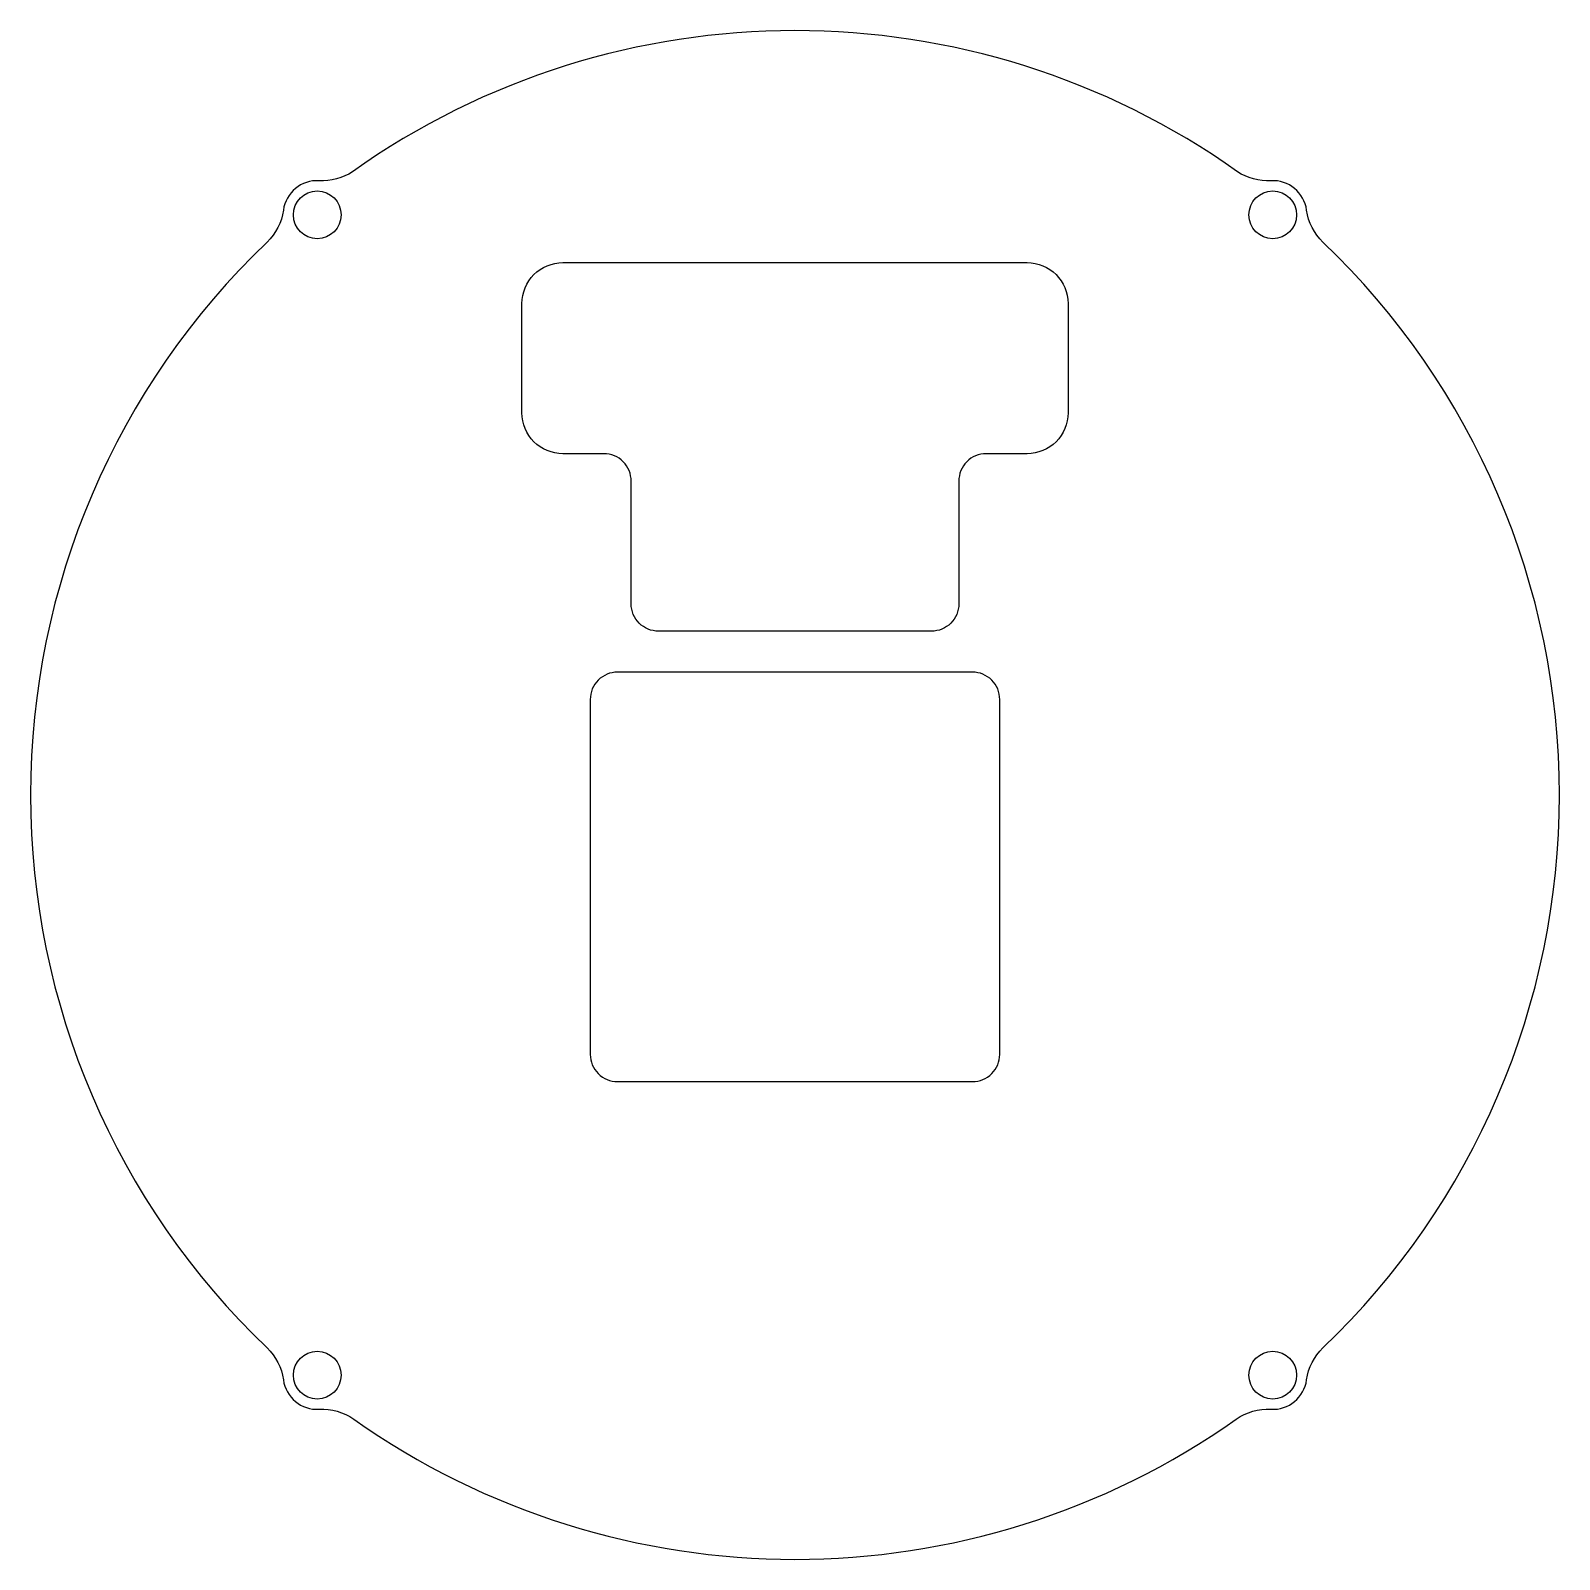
# Model space of a CAD drawing. Header units: millimetres. Extents: x -56 to 56, y -56 to 56.
import ezdxf

# ---------------------------------------------------------------- set-up
doc = ezdxf.new("R2010")
doc.units = ezdxf.units.MM
doc.layers.get('0').update_dxf_attribs({"linetype": 'CONTINUOUS'})

msp = doc.modelspace()

# ---------------------------------------------------------------- linework, layer by layer
for points in [[(38.68, -40.5, 0.427764), (38.68, 40.5, -0.169286), (37.48, 42.84, 0.390303), (34.86, 45, -0.162285), (32.42, 45.66, -0.00008), (32.42, 45.66, 0.318906), (-32.42, 45.66, -0.00008), (-32.42, 45.66, -0.162285), (-34.86, 45, 0.390303), (-37.48, 42.84, -0.169286), (-38.68, 40.5, 0.427764), (-38.68, -40.5, -0.169286), (-37.48, -42.84, 0.390303), (-34.86, -45, -0.169286), (-32.33, -45.72, 0.317833), (32.33, -45.72, -0.169286), (34.86, -45, 0.390303), (37.48, -42.84, -0.169286)], [(-12, 23, 0.414214), (-14, 25), (-17, 25, -0.414214), (-20, 28), (-20, 36, -0.414214), (-17, 39), (17, 39, -0.414213), (20, 36), (20, 28, -0.414214), (17, 25), (14, 25, 0.414214), (12, 23), (12, 14, -0.414214), (10, 12), (-10, 12, -0.414214), (-12, 14)], [(15, 7, 0.414214), (13, 9), (-13, 9, 0.414214), (-15, 7), (-15, -19, 0.414214), (-13, -21), (13, -21, 0.414214), (15, -19)]]:
    msp.add_lwpolyline(points, format="xyb", close=True)
for centre in [(-35, 42.5), (35, 42.5), (-35, -42.5), (35, -42.5)]:
    msp.add_circle(centre, 1.75)

doc.saveas('drawing.dxf')
